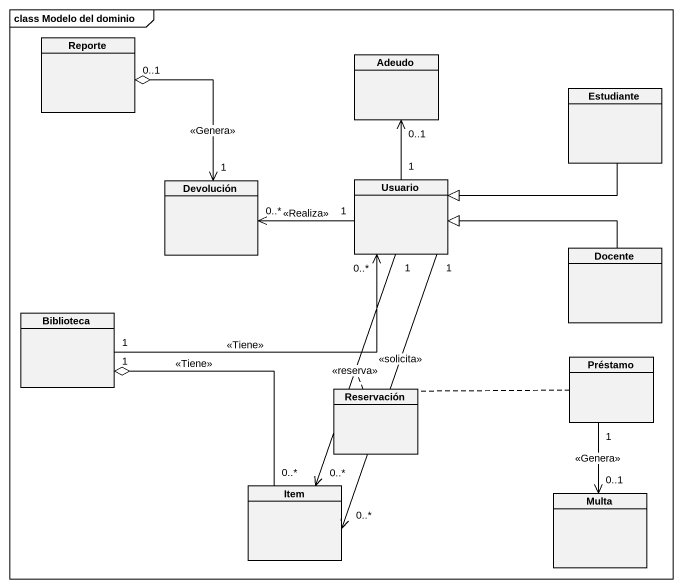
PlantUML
@startuml
mainframe class Modelo del dominio
hide circle
hide empty members
class Reporte
class Adeudo
class Estudiante
class Devolución
class Usuario
class Docente
class Biblioteca
class Préstamo
class Reservación
class Item
class Multa
Estudiante -left-|> Usuario
Devolución "1" <-up-o "0..1" Reporte : <<Genera>>
Usuario "1" -up-> "0..1" Adeudo
Usuario "1" -left-> "0..*" Devolución : <<Realiza>>
Usuario "0..*" <-left- "1" Biblioteca : <<Tiene>>
Docente -left-|> Usuario
Préstamo "1" --> "0..1" Multa : <<Genera>>
Item "0..*" <-up- "1" Usuario : <<solicita>>
(Item, Usuario) .. Préstamo
Item "0..*" <-up- "1" Usuario : <<reserva>>
(Item, Usuario) .. Reservación
Item "0..*" -up-o "1" Biblioteca : <<Tiene>>
@enduml
